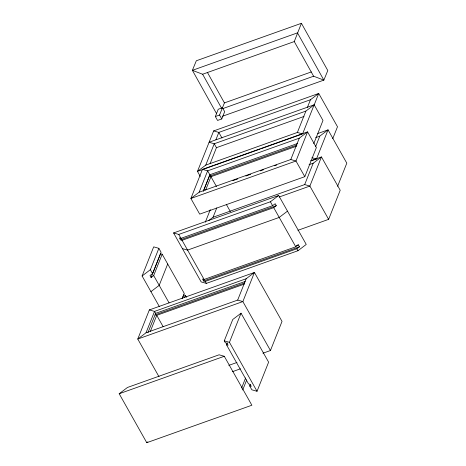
<?xml version="1.0" encoding="UTF-8"?>
<svg xmlns="http://www.w3.org/2000/svg" width="466" height="466" viewBox="0 0 466 466"><rect width="100%" height="100%" fill="white"/><g stroke="black" fill="none" stroke-linecap="round" stroke-linejoin="round"><path stroke-width="0.7" d="M216.655 113.803L192.382 70.337L297.477 32.87L323.858 80.117L313.612 76.214L294.267 41.567L301.415 23.3L327.796 70.547L323.858 80.117L222.177 116.366M159.424 306.71L142.101 275.971L153.687 246.852L158.865 248.337L161.073 252.252L152.58 273.606L149.994 275.569L151.1 277.526L153.681 275.563L162.174 254.209L160.554 253.743L151.1 277.526M142.101 275.971L150.372 269.692L158.865 248.337M215.35 116.523L218.245 109.242L222.451 107.745L224.659 111.659L221.764 118.941L217.558 120.438L215.35 116.523L219.556 115.026L222.451 107.745M332.753 138.658L337.495 126.746L318.738 93.456L213.638 130.923L197.479 171.395L200.304 176.41M202.465 169.356L190.879 198.475L199.704 214.139L304.805 176.672L316.385 147.553L307.56 131.884L202.465 169.356L207.644 170.836L299.288 138.169L307.56 131.884L295.974 161.009L190.879 198.475L199.151 192.196L290.796 159.523L295.974 161.009L304.805 176.672M213.172 165.803L197.479 171.395L205.745 165.115L214.244 143.761L305.882 111.089L314.154 104.809L322.985 120.473L313.769 143.639M215.904 139.748L218.822 132.408L310.467 99.736L318.738 93.456L313.997 105.368M262.94 353.205L270.449 350.531L282.029 321.406L254.442 272.453L149.347 309.919L137.767 339.044L158.988 376.703M167.696 264.001L159.197 285.355L150.932 291.634M210.079 163.694L216.445 147.675L303.989 116.465M199.151 192.196L207.644 170.836L216.469 186.505M146.039 332.765L154.531 311.405L246.176 278.732L254.442 272.453L242.862 301.578L137.767 339.044L146.039 332.765L237.677 300.092L242.862 301.578L270.449 350.531M203.217 191.439L209.851 174.756L297.39 143.545M203.555 190.78L209.333 176.247L296.964 145.008M147.938 332.718L155.632 313.362L245.227 281.423M205.646 190.058L210.952 176.713L296.44 146.237M150.367 331.338L156.739 315.325L244.277 284.114M205.302 222.212L210.306 209.636M208.634 220.604L213.044 217.255L216.76 207.912M182.119 298.712L184.245 293.37L162.174 254.209M182.416 298.17L183.726 294.867L185.346 295.333L186.452 297.291M184.553 297.331L185.346 295.333M205.745 165.115L297.39 132.443L305.882 111.089M307.28 107.745L310.467 99.736M290.796 159.523L299.288 138.169M237.677 300.092L246.176 278.732M227.268 342.76L226.47 344.758L228.09 345.224L226.989 343.267L225.369 342.801L224.268 340.844L232.761 319.49L241.033 313.204L268.614 362.164L257.034 391.283L251.85 389.797L249.642 385.883L250.172 384.549M257.034 391.283L229.447 342.329L241.033 313.204M315.534 146.831L319.781 136.148L328.052 129.868L346.809 163.158L337.594 186.324M213.044 217.255L304.688 184.583L313.181 163.228L321.453 156.949L340.209 190.239L328.629 219.358L297.92 230.309M312.371 160.45L316.466 158.993L328.052 129.868L317.812 133.521M241.604 388.027L245.617 377.938M242.704 389.984L246.718 379.895M222.247 108.223L224.431 102.904L311.288 71.939M173.573 232.948L178.752 234.433L270.397 201.761L278.668 195.481L306.249 244.434L297.984 250.72L206.339 283.386L201.155 281.901L173.573 232.948L278.668 195.481M272.604 205.681L275.19 203.718L276.291 205.675L273.705 207.638L182.066 240.31L180.447 239.844L179.34 237.887L180.959 238.353L272.604 205.681L270.397 201.761M287.493 211.145L279.221 217.43L187.582 250.102L182.398 248.617M295.776 246.799L298.357 244.836L299.463 246.794L296.877 248.757L205.232 281.429L203.613 280.969L202.512 279.006L204.131 279.472L295.776 246.799L273.705 207.638M119.191 393.747L127.463 387.462L219.107 354.795L224.286 356.28L251.873 405.234L146.778 442.7L119.191 393.747L224.286 356.28M146.778 442.7L147.879 441.861M301.415 23.3L196.32 60.766L192.382 70.337L202.628 74.24L221.618 108.258M202.628 74.24L294.267 41.567M222.655 108.642L313.612 76.214M214.541 165.314L260.261 149.015M261.624 148.526L301.892 134.173M315.674 137.616L319.781 136.148M232.884 180.651L237.672 178.944M245.879 176.02L250.667 174.313M260.244 170.9L263.663 169.682M274.602 165.78L276.653 165.046M310.537 160.84L321.453 156.949L309.873 186.068L279.163 197.019M309.08 164.69L313.181 163.228M181.128 239.6L276.291 205.675M296.306 245.57L298.357 244.836M203.613 280.969L299.463 246.794M244.801 282.885L155.12 314.859L156.739 315.325L163.147 326.695M228.818 365.373L237.008 362.449M232.295 371.717L240.473 368.804M297.39 132.443L302.574 133.928L314.154 104.809L209.059 142.276L214.244 143.761L216.445 147.675M311.935 157.694L316.466 158.993M213.638 130.923L218.822 132.408L221.991 138.035M304.688 184.583L309.873 186.068L328.629 219.358M209.333 176.247L210.952 176.713M149.347 309.919L154.531 311.405L155.632 313.362M224.268 340.844L229.447 342.329M249.642 385.883L251.261 386.349L250.16 384.386L248.541 383.926L226.47 344.758M296.877 248.757L297.984 250.72M219.556 115.026L221.764 118.941M226.47 204.65L230.344 211.523M178.752 234.433L204.131 279.472M205.232 281.429L206.339 283.386M150.372 269.692L152.58 273.606M153.681 275.563L169.059 302.853M207.551 72.667L224.431 102.904"/></g></svg>
